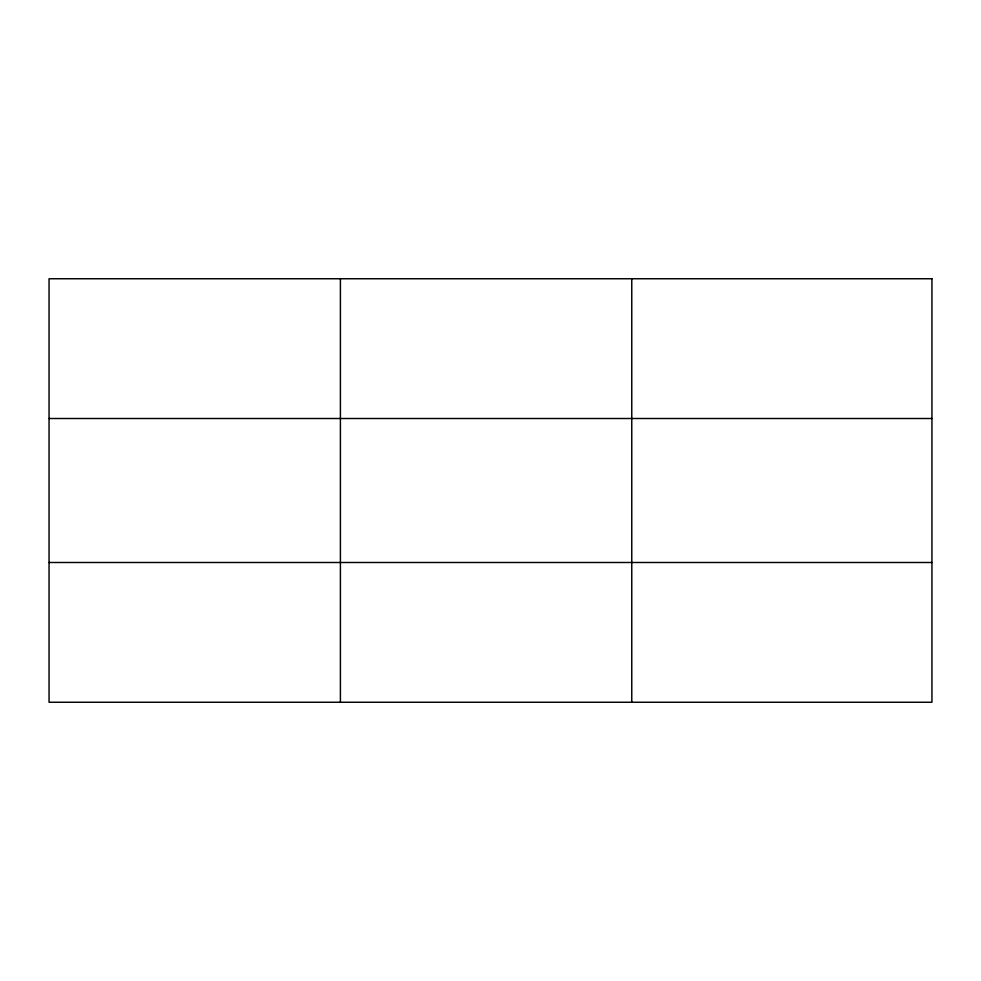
<?xml version="1.0" encoding="UTF-8"?>
<svg xmlns="http://www.w3.org/2000/svg" width="981" height="981" viewBox="0 0 981 981"><rect width="100%" height="100%" fill="white"/><g stroke="black" fill="none" stroke-linecap="round" stroke-linejoin="round"><path stroke-width="1.47" d="M340.407 702.249L340.407 278.751M631.764 702.249L631.764 278.751M49.05 418.507L931.95 418.507M49.05 562.493L931.95 562.493M931.95 278.751L931.95 702.249L49.05 702.249L49.05 278.751L931.95 278.751"/></g></svg>
